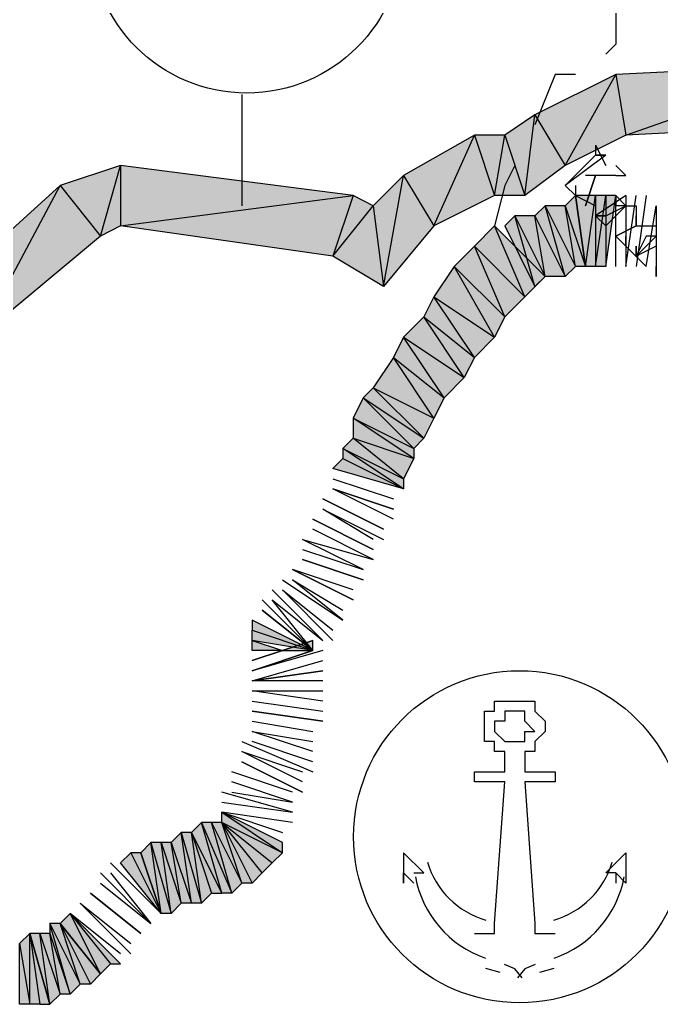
# Model space of a CAD drawing. Header units: millimetres. Extents: x 658 to 813, y 806 to 883.
# Drawn here: x 787.9097 to 788.1027, y 864.57 to 864.8661 of the extents above; entities that cross this region are included whole.
import ezdxf

# ---------------------------------------------------------------- set-up
doc = ezdxf.new("R2010")
doc.units = ezdxf.units.MM
doc.header["$LTSCALE"] = 0.1
doc.linetypes.add('atContinuous2', pattern=[0])
for name, color, linetype in [('BATKAB', 7, 'Continuous'), ('JL-ARTERI', 7, 'Continuous'), ('LINK NAS BARU', 7, 'Continuous'), ('pantai1', 7, 'Continuous'), ('TEXT', 8, 'Continuous'), ('zat_Mask_solid', 7, 'Continuous')]:
    doc.layers.add(name, color=color, linetype=linetype)

msp = doc.modelspace()

# ---------------------------------------------------------------- hatches: boundary and pattern name
at = {"layer": 'JL-ARTERI'}
h = msp.add_hatch(color=7, dxfattribs=at)
h.paths.add_polyline_path([(788.0890386826638, 864.849659428783), (788.0920787362572, 864.8314191072217), (788.1528798081265, 864.8526994823754)])
h.paths.add_polyline_path([(788.0920787362572, 864.8314191072217), (788.1528798081265, 864.8526994823754), (788.1528798081265, 864.8344591608142)], flags=17)
h = msp.add_hatch(color=7, dxfattribs=at)
h.paths.add_polyline_path([(787.921835735023, 864.8162188392538), (787.9339959493966, 864.8010185712868), (787.9400760565838, 864.8222989464406)])
h.paths.add_polyline_path([(787.9339959493966, 864.8010185712868), (787.9400760565838, 864.8222989464406), (787.9400760565838, 864.8040586248802)], flags=17)
for points in [[(787.8883951454948, 864.7858183033189), (787.8975153062754, 864.770618035352), (787.921835735023, 864.8162188392538)], [(787.8975153062754, 864.770618035352), (787.921835735023, 864.8162188392538), (787.9339959493966, 864.8010185712868)]]:
    msp.add_hatch(color=7, dxfattribs=at).paths.add_polyline_path(points)
at = {"layer": 'pantai1'}
h = msp.add_hatch(color=7, dxfattribs=at)
h.paths.add_polyline_path([(788.0768784682898, 864.7918984105057), (788.0738384146964, 864.810138732067), (788.0799185218832, 864.7918984105057)], flags=16)
h.paths.add_polyline_path([(788.0738384146964, 864.810138732067), (788.0799185218832, 864.7918984105057), (788.0768784682898, 864.8131787856613)])
h = msp.add_hatch(color=7, dxfattribs=at)
h.paths.add_polyline_path([(788.0768784682898, 864.8131787856613), (788.0799185218832, 864.7918984105057), (788.082958575477, 864.8131787856613)])
h.paths.add_polyline_path([(788.0799185218832, 864.7918984105057), (788.082958575477, 864.8131787856613), (788.082958575477, 864.7918984105057)], flags=17)
h = msp.add_hatch(color=7, dxfattribs=at)
h.paths.add_polyline_path([(788.082958575477, 864.8131787856613), (788.082958575477, 864.7918984105057), (788.0859986290704, 864.8131787856613)], flags=16)
h.paths.add_polyline_path([(788.082958575477, 864.7918984105057), (788.0859986290704, 864.8131787856613), (788.0859986290704, 864.7918984105057)])
h = msp.add_hatch(color=7, dxfattribs=at)
h.paths.add_polyline_path([(788.0677583075096, 864.7888583569132), (788.0647182539162, 864.8070986784736), (788.0738384146964, 864.7888583569132)], flags=16)
h.paths.add_polyline_path([(788.0647182539162, 864.8070986784736), (788.0738384146964, 864.7888583569132), (788.0677583075096, 864.810138732067)])
h = msp.add_hatch(color=7, dxfattribs=at)
h.paths.add_polyline_path([(788.0738384146964, 864.7888583569132), (788.0677583075096, 864.810138732067), (788.0768784682898, 864.7918984105057)])
h.paths.add_polyline_path([(788.0677583075096, 864.810138732067), (788.0768784682898, 864.7918984105057), (788.0738384146964, 864.810138732067)], flags=17)
for points in [[(788.0555980931356, 864.8040586248802), (788.0647182539162, 864.7858183033189), (788.058638146729, 864.8070986784736)], [(788.0039171820465, 864.7310973386378), (788.0069572356404, 864.7341373922303), (788.0251975572012, 864.7250172314501)], [(787.9887169140795, 864.6763763739549), (787.9795967532989, 864.6763763739549), (787.9795967532989, 864.6794164275483)], [(787.9887169140795, 864.6763763739549), (787.9978370748597, 864.6763763739549), (787.9978370748597, 864.6794164275483)], [(787.9613564317381, 864.621655409271), (787.9704765925183, 864.6034150877116), (787.9643964853315, 864.6246954628654)], [(787.9461561637711, 864.6155753020852), (787.9522362709579, 864.5973349805248), (787.9491962173645, 864.6186153556786)], [(787.921835735023, 864.5942949269305), (787.9339959493966, 864.5790946589635), (787.9248757886164, 864.5973349805248)], [(787.9339959493966, 864.5790946589635), (787.9248757886164, 864.5973349805248), (787.9370360029905, 864.582134712556)], [(787.9248757886164, 864.5973349805248), (787.9370360029905, 864.582134712556), (787.9400760565838, 864.582134712556)]]:
    msp.add_hatch(color=7, dxfattribs=at).paths.add_polyline_path(points)
h = msp.add_hatch(color=7, dxfattribs=at)
h.paths.add_polyline_path([(788.0647182539162, 864.7858183033189), (788.058638146729, 864.8070986784736), (788.0677583075096, 864.7888583569132)])
h.paths.add_polyline_path([(788.058638146729, 864.8070986784736), (788.0677583075096, 864.7888583569132), (788.0647182539162, 864.8070986784736)], flags=17)
h = msp.add_hatch(color=7, dxfattribs=at)
h.paths.add_polyline_path([(788.0099972892333, 864.7402174994162), (788.0282376107946, 864.7341373922303), (788.0099972892333, 864.7462976066039)], flags=17)
h.paths.add_polyline_path([(788.0282376107946, 864.7341373922303), (788.0099972892333, 864.7462976066039), (788.0282376107946, 864.7371774458237)], flags=17)
h = msp.add_hatch(color=7, dxfattribs=at)
h.paths.add_polyline_path([(788.0069572356404, 864.7341373922303), (788.0251975572012, 864.7250172314501), (788.0069572356404, 864.7371774458237)], flags=17)
h.paths.add_polyline_path([(788.0251975572012, 864.7250172314501), (788.0069572356404, 864.7371774458237), (788.0251975572012, 864.7280572850435)], flags=17)
h = msp.add_hatch(color=7, dxfattribs=at)
h.paths.add_polyline_path([(787.9795967532989, 864.6794164275483), (787.9795967532989, 864.6824564811408), (787.9978370748597, 864.6763763739549)], flags=17)
h.paths.add_polyline_path([(787.9795967532989, 864.6824564811408), (787.9978370748597, 864.6763763739549), (787.9795967532989, 864.6854965347351)])
h = msp.add_hatch(color=7, dxfattribs=at)
h.paths.add_polyline_path([(787.9887169140795, 864.6186153556786), (787.9704765925183, 864.6277355164588), (787.9887169140795, 864.6155753020852)], flags=17)
h.paths.add_polyline_path([(787.9704765925183, 864.6277355164588), (787.9887169140795, 864.6155753020852), (787.9704765925183, 864.6246954628654)], flags=17)
h = msp.add_hatch(color=7, dxfattribs=at)
h.paths.add_polyline_path([(787.9704765925183, 864.6034150877116), (787.9643964853315, 864.6246954628654), (787.9735166461121, 864.6034150877116)], flags=16)
h.paths.add_polyline_path([(787.9643964853315, 864.6246954628654), (787.9735166461121, 864.6034150877116), (787.9674365389253, 864.6246954628654)])
h = msp.add_hatch(color=7, dxfattribs=at)
h.paths.add_polyline_path([(787.9735166461121, 864.6034150877116), (787.9674365389253, 864.6246954628654), (787.9765566997055, 864.606455141305)])
h.paths.add_polyline_path([(787.9674365389253, 864.6246954628654), (787.9765566997055, 864.606455141305), (787.9704765925183, 864.6246954628654)], flags=17)
h = msp.add_hatch(color=7, dxfattribs=at)
h.paths.add_polyline_path([(787.9765566997055, 864.606455141305), (787.9704765925183, 864.6246954628654), (787.9795967532989, 864.606455141305)], flags=16)
h.paths.add_polyline_path([(787.9704765925183, 864.6246954628654), (787.9795967532989, 864.606455141305), (787.9826368068923, 864.6094951948984)])
h = msp.add_hatch(color=7, dxfattribs=at)
h.paths.add_polyline_path([(787.9583163781447, 864.6003750341182), (787.9552763245513, 864.6186153556786), (787.9613564317381, 864.6003750341182)], flags=16)
h.paths.add_polyline_path([(787.9552763245513, 864.6186153556786), (787.9613564317381, 864.6003750341182), (787.9583163781447, 864.621655409271)])
h = msp.add_hatch(color=7, dxfattribs=at)
h.paths.add_polyline_path([(787.9613564317381, 864.6003750341182), (787.9583163781447, 864.621655409271), (787.9643964853315, 864.6003750341182)], flags=16)
h.paths.add_polyline_path([(787.9583163781447, 864.621655409271), (787.9643964853315, 864.6003750341182), (787.9613564317381, 864.621655409271)])
h = msp.add_hatch(color=7, dxfattribs=at)
h.paths.add_polyline_path([(787.9522362709579, 864.5973349805248), (787.9491962173645, 864.6186153556786), (787.9552763245513, 864.5973349805248)], flags=16)
h.paths.add_polyline_path([(787.9491962173645, 864.6186153556786), (787.9552763245513, 864.5973349805248), (787.9522362709579, 864.6186153556786)])
h = msp.add_hatch(color=7, dxfattribs=at)
h.paths.add_polyline_path([(787.9552763245513, 864.5973349805248), (787.9522362709579, 864.6186153556786), (787.9583163781447, 864.6003750341182)])
h.paths.add_polyline_path([(787.9522362709579, 864.6186153556786), (787.9583163781447, 864.6003750341182), (787.9552763245513, 864.6186153556786)], flags=17)
h = msp.add_hatch(color=7, dxfattribs=at)
h.paths.add_polyline_path([(787.9400760565838, 864.6125352484918), (787.9431161101772, 864.6155753020852), (787.9522362709579, 864.5973349805248)])
h.paths.add_polyline_path([(787.9431161101772, 864.6155753020852), (787.9522362709579, 864.5973349805248), (787.9461561637711, 864.6155753020852)], flags=17)
h = msp.add_hatch(color=7, dxfattribs=at)
h.paths.add_polyline_path([(787.921835735023, 864.5730145517776), (787.9187956814296, 864.591254873338), (787.9248757886164, 864.5730145517776)], flags=16)
h.paths.add_polyline_path([(787.9187956814296, 864.591254873338), (787.9248757886164, 864.5730145517776), (787.9187956814296, 864.5942949269305)], flags=17)
h.paths.add_polyline_path([(787.9248757886164, 864.5730145517776), (787.9187956814296, 864.5942949269305), (787.9279158422103, 864.5760546053701)])
h.paths.add_polyline_path([(787.9187956814296, 864.5942949269305), (787.9279158422103, 864.5760546053701), (787.921835735023, 864.5942949269305)], flags=17)
h = msp.add_hatch(color=7, dxfattribs=at)
h.paths.add_polyline_path([(787.9279158422103, 864.5760546053701), (787.921835735023, 864.5942949269305), (787.9309558958037, 864.5760546053701)], flags=16)
h.paths.add_polyline_path([(787.921835735023, 864.5942949269305), (787.9309558958037, 864.5760546053701), (787.9339959493966, 864.5790946589635)])
h = msp.add_hatch(color=7, dxfattribs=at)
h.paths.add_polyline_path([(787.9096755206494, 864.5699744981833), (787.9096755206494, 864.5882148197437), (787.9127155742428, 864.5699744981833)], flags=16)
h.paths.add_polyline_path([(787.9096755206494, 864.5882148197437), (787.9127155742428, 864.5699744981833), (787.9127155742428, 864.591254873338)])
h = msp.add_hatch(color=7, dxfattribs=at)
h.paths.add_polyline_path([(787.9127155742428, 864.5699744981833), (787.9127155742428, 864.591254873338), (787.9157556278362, 864.5699744981833)], flags=17)
h.paths.add_polyline_path([(787.9127155742428, 864.591254873338), (787.9157556278362, 864.5699744981833), (787.9187956814296, 864.5699744981833)])
h = msp.add_hatch(color=7, dxfattribs=at)
h.paths.add_polyline_path([(787.9187956814296, 864.5699744981833), (787.9157556278362, 864.591254873338), (787.921835735023, 864.5730145517776)])
h.paths.add_polyline_path([(787.9157556278362, 864.591254873338), (787.921835735023, 864.5730145517776), (787.9187956814296, 864.591254873338)], flags=17)
at = {"layer": 'zat_Mask_solid'}
for points in [[(788.0647182539162, 864.8374992144085), (788.0738384146964, 864.8222989464406), (788.0890386826638, 864.849659428783)], [(788.0738384146964, 864.8222989464406), (788.0890386826638, 864.849659428783), (788.0920787362572, 864.8314191072217)], [(788.0555980931356, 864.8314191072217), (788.0616782003228, 864.8131787856613), (788.0647182539162, 864.8374992144085)], [(788.0616782003228, 864.8131787856613), (788.0647182539162, 864.8374992144085), (788.0738384146964, 864.8222989464406)], [(788.0251975572012, 864.8192588928472), (788.0343177179814, 864.8040586248802), (788.0464779323554, 864.8314191072217)], [(788.0343177179814, 864.8040586248802), (788.0464779323554, 864.8314191072217), (788.0525580395422, 864.8131787856613)], [(788.0464779323554, 864.8314191072217), (788.0525580395422, 864.8131787856613), (788.0555980931356, 864.8314191072217)], [(788.0525580395422, 864.8131787856613), (788.0555980931356, 864.8314191072217), (788.0616782003228, 864.8131787856613)], [(787.9400760565838, 864.8222989464406), (787.9400760565838, 864.8040586248802), (788.0099972892333, 864.8131787856613)], [(788.0160773964205, 864.810138732067), (788.0191174500139, 864.7858183033189), (788.0251975572012, 864.8192588928472)], [(788.0191174500139, 864.7858183033189), (788.0251975572012, 864.8192588928472), (788.0343177179814, 864.8040586248802)], [(787.9400760565838, 864.8040586248802), (788.0099972892333, 864.8131787856613), (788.0039171820465, 864.7949384640991)], [(788.0099972892333, 864.8131787856613), (788.0039171820465, 864.7949384640991), (788.0160773964205, 864.810138732067)], [(788.0859986290704, 864.8131787856613), (788.0859986290704, 864.7918984105057), (788.0890386826638, 864.8131787856613)], [(788.0039171820465, 864.7949384640991), (788.0160773964205, 864.810138732067), (788.0191174500139, 864.7858183033189)], [(788.0464779323554, 864.7979785176925), (788.0616782003228, 864.7827782497255), (788.0525580395422, 864.8040586248802)], [(788.0616782003228, 864.7827782497255), (788.0525580395422, 864.8040586248802), (788.0677583075096, 864.7888583569132)], [(788.0403978251682, 864.7918984105057), (788.0555980931356, 864.7766981425387), (788.0464779323554, 864.7979785176925)], [(788.0555980931356, 864.7766981425387), (788.0464779323554, 864.7979785176925), (788.0616782003228, 864.7827782497255)], [(788.0343177179814, 864.7827782497255), (788.0525580395422, 864.770618035352), (788.0403978251682, 864.7918984105057)], [(788.0525580395422, 864.770618035352), (788.0403978251682, 864.7918984105057), (788.0555980931356, 864.7766981425387)], [(788.031277664388, 864.7766981425387), (788.0464779323554, 864.7645379281652), (788.0343177179814, 864.7827782497255)], [(788.0464779323554, 864.7645379281652), (788.0343177179814, 864.7827782497255), (788.0525580395422, 864.770618035352)], [(788.0251975572012, 864.770618035352), (788.0434378787616, 864.7584578209784), (788.031277664388, 864.7766981425387)], [(788.0434378787616, 864.7584578209784), (788.031277664388, 864.7766981425387), (788.0464779323554, 864.7645379281652)], [(788.0221575036073, 864.7645379281652), (788.0373577715748, 864.7523777137907), (788.0251975572012, 864.770618035352)], [(788.0373577715748, 864.7523777137907), (788.0251975572012, 864.770618035352), (788.0434378787616, 864.7584578209784)], [(788.0160773964205, 864.755417767385), (788.0343177179814, 864.7462976066039), (788.0221575036073, 864.7645379281652)], [(788.0343177179814, 864.7462976066039), (788.0221575036073, 864.7645379281652), (788.0373577715748, 864.7523777137907)], [(788.0130373428271, 864.7523777137907), (788.031277664388, 864.7402174994162), (788.0160773964205, 864.755417767385)], [(788.031277664388, 864.7402174994162), (788.0160773964205, 864.755417767385), (788.0343177179814, 864.7462976066039)], [(788.0099972892333, 864.7462976066039), (788.0282376107946, 864.7371774458237), (788.0130373428271, 864.7523777137907)], [(788.0282376107946, 864.7371774458237), (788.0130373428271, 864.7523777137907), (788.031277664388, 864.7402174994162)], [(788.0069572356404, 864.7371774458237), (788.0251975572012, 864.7280572850435), (788.0099972892333, 864.7402174994162)], [(788.0251975572012, 864.7280572850435), (788.0099972892333, 864.7402174994162), (788.0282376107946, 864.7341373922303)], [(787.9887169140795, 864.6155753020852), (787.9704765925183, 864.6246954628654), (787.9856768604861, 864.6125352484918)], [(787.9704765925183, 864.6246954628654), (787.9856768604861, 864.6125352484918), (787.9826368068923, 864.6094951948984)], [(787.9643964853315, 864.6003750341182), (787.9613564317381, 864.621655409271), (787.9674365389253, 864.6034150877116)], [(787.9613564317381, 864.621655409271), (787.9674365389253, 864.6034150877116), (787.9704765925183, 864.6034150877116)], [(787.9127155742428, 864.591254873338), (787.9187956814296, 864.5699744981833), (787.9157556278362, 864.591254873338)]]:
    msp.add_hatch(color=7, dxfattribs=at).paths.add_polyline_path(points)

# ---------------------------------------------------------------- linework, layer by layer
at = {"layer": 'BATKAB', "color": 7}
for points in [[(788.0890386826638, 864.8770199111235), (788.0890386826638, 864.8587795895622), (788.0859986290704, 864.8557395359697)], [(788.0768784682898, 864.849659428783), (788.070798361103, 864.849659428783), (788.0647182539162, 864.8344591608142)], [(788.058638146729, 864.8222989464406), (788.0555980931356, 864.8162188392538), (788.0525580395422, 864.8040586248802)]]:
    msp.add_lwpolyline(points, dxfattribs=at)
at = {"layer": 'JL-ARTERI', "color": 7}
for points in [[(788.0890386826638, 864.849659428783), (788.0920787362572, 864.8314191072217), (788.1528798081265, 864.8526994823754), (788.0890386826638, 864.849659428783)], [(788.0920787362572, 864.8314191072217), (788.1528798081265, 864.8526994823754), (788.1528798081265, 864.8344591608142), (788.0920787362572, 864.8314191072217)], [(788.0647182539162, 864.8374992144085), (788.0738384146964, 864.8222989464406), (788.0890386826638, 864.849659428783), (788.0647182539162, 864.8374992144085)], [(788.0738384146964, 864.8222989464406), (788.0890386826638, 864.849659428783), (788.0920787362572, 864.8314191072217), (788.0738384146964, 864.8222989464406)], [(788.0555980931356, 864.8314191072217), (788.0616782003228, 864.8131787856613), (788.0647182539162, 864.8374992144085), (788.0555980931356, 864.8314191072217)], [(788.0616782003228, 864.8131787856613), (788.0647182539162, 864.8374992144085), (788.0738384146964, 864.8222989464406), (788.0616782003228, 864.8131787856613)], [(788.0251975572012, 864.8192588928472), (788.0343177179814, 864.8040586248802), (788.0464779323554, 864.8314191072217), (788.0251975572012, 864.8192588928472)], [(788.0343177179814, 864.8040586248802), (788.0464779323554, 864.8314191072217), (788.0525580395422, 864.8131787856613), (788.0343177179814, 864.8040586248802)], [(788.0464779323554, 864.8314191072217), (788.0525580395422, 864.8131787856613), (788.0555980931356, 864.8314191072217), (788.0464779323554, 864.8314191072217)], [(788.0525580395422, 864.8131787856613), (788.0555980931356, 864.8314191072217), (788.0616782003228, 864.8131787856613), (788.0525580395422, 864.8131787856613)], [(787.921835735023, 864.8162188392538), (787.9339959493966, 864.8010185712868), (787.9400760565838, 864.8222989464406), (787.921835735023, 864.8162188392538)], [(787.9339959493966, 864.8010185712868), (787.9400760565838, 864.8222989464406), (787.9400760565838, 864.8040586248802), (787.9339959493966, 864.8010185712868)], [(787.9400760565838, 864.8222989464406), (787.9400760565838, 864.8040586248802), (788.0099972892333, 864.8131787856613), (787.9400760565838, 864.8222989464406)], [(788.0160773964205, 864.810138732067), (788.0191174500139, 864.7858183033189), (788.0251975572012, 864.8192588928472), (788.0160773964205, 864.810138732067)], [(788.0191174500139, 864.7858183033189), (788.0251975572012, 864.8192588928472), (788.0343177179814, 864.8040586248802), (788.0191174500139, 864.7858183033189)], [(787.8883951454948, 864.7858183033189), (787.8975153062754, 864.770618035352), (787.921835735023, 864.8162188392538), (787.8883951454948, 864.7858183033189)], [(787.8975153062754, 864.770618035352), (787.921835735023, 864.8162188392538), (787.9339959493966, 864.8010185712868), (787.8975153062754, 864.770618035352)], [(787.9400760565838, 864.8040586248802), (788.0099972892333, 864.8131787856613), (788.0039171820465, 864.7949384640991), (787.9400760565838, 864.8040586248802)], [(788.0099972892333, 864.8131787856613), (788.0039171820465, 864.7949384640991), (788.0160773964205, 864.810138732067), (788.0099972892333, 864.8131787856613)], [(788.0039171820465, 864.7949384640991), (788.0160773964205, 864.810138732067), (788.0191174500139, 864.7858183033189), (788.0039171820465, 864.7949384640991)]]:
    msp.add_lwpolyline(points, dxfattribs=at)
at = {"layer": 'LINK NAS BARU', "color": 7}
msp.add_lwpolyline([(787.9765566997055, 864.8435793215962), (787.9765566997055, 864.810138732067)], dxfattribs=at)
at = {"layer": 'LINK NAS BARU', "color": 7, "linetype": 'atContinuous2'}
msp.add_circle((787.9780009610747, 864.8909203365123), 0.04690070767738948, dxfattribs=at)
at = {"layer": 'pantai1', "color": 7, "linetype": 'atContinuous2'}
for p, q in [((787.9978370748597, 864.6763763739549), (787.9795967532989, 864.6854965347351)), ((787.9795967532989, 864.6854965347351), (787.9795967532989, 864.6824564811408)), ((787.9795967532989, 864.6794164275483), (787.9795967532989, 864.6824564811408)), ((787.9795967532989, 864.6824564811408), (787.9978370748597, 864.6763763739549)), ((787.9795967532989, 864.6824564811408), (787.9978370748597, 864.6763763739549)), ((787.9978370748597, 864.6763763739549), (787.9795967532989, 864.6794164275483)), ((787.9400760565838, 864.6125352484918), (787.9431161101772, 864.6155753020852)), ((787.9431161101772, 864.6155753020852), (787.9522362709579, 864.5973349805248)), ((787.9431161101772, 864.6155753020852), (787.9522362709579, 864.5973349805248)), ((787.9461561637711, 864.6155753020852), (787.9431161101772, 864.6155753020852)), ((787.9522362709579, 864.5973349805248), (787.9461561637711, 864.6155753020852)), ((787.9522362709579, 864.5973349805248), (787.9400760565838, 864.6125352484918))]:
    msp.add_line(p, q, dxfattribs=at)
at = {"layer": 'pantai1', "color": 7}
for points in [[(788.0738384146964, 864.810138732067), (788.0799185218832, 864.7918984105057), (788.0768784682898, 864.8131787856613), (788.0738384146964, 864.810138732067)], [(788.0768784682898, 864.8131787856613), (788.0799185218832, 864.7918984105057), (788.082958575477, 864.8131787856613), (788.0768784682898, 864.8131787856613)], [(788.0799185218832, 864.7918984105057), (788.082958575477, 864.8131787856613), (788.082958575477, 864.7918984105057), (788.0799185218832, 864.7918984105057)], [(788.082958575477, 864.8131787856613), (788.082958575477, 864.7918984105057), (788.0859986290704, 864.8131787856613), (788.082958575477, 864.8131787856613)], [(788.082958575477, 864.7918984105057), (788.0859986290704, 864.8131787856613), (788.0859986290704, 864.7918984105057), (788.082958575477, 864.7918984105057)], [(788.0859986290704, 864.8131787856613), (788.0859986290704, 864.7918984105057), (788.0890386826638, 864.8131787856613), (788.0859986290704, 864.8131787856613)], [(788.0890386826638, 864.7918984105057), (788.0890386826638, 864.8131787856613)], [(788.0920787362572, 864.8131787856613), (788.0920787362572, 864.7918984105057), (788.0951187898506, 864.8131787856613)], [(788.098158843444, 864.8131787856613), (788.0951187898506, 864.7918984105057)], [(788.0647182539162, 864.8070986784736), (788.0738384146964, 864.7888583569132), (788.0677583075096, 864.810138732067), (788.0647182539162, 864.8070986784736)], [(788.0738384146964, 864.7888583569132), (788.0677583075096, 864.810138732067), (788.0768784682898, 864.7918984105057), (788.0738384146964, 864.7888583569132)], [(788.0677583075096, 864.810138732067), (788.0768784682898, 864.7918984105057), (788.0738384146964, 864.810138732067), (788.0677583075096, 864.810138732067)], [(788.0768784682898, 864.7918984105057), (788.0738384146964, 864.810138732067), (788.0799185218832, 864.7918984105057), (788.0768784682898, 864.7918984105057)], [(788.098158843444, 864.7918984105057), (788.1011988970379, 864.810138732067), (788.1011988970379, 864.7918984105057)], [(788.0555980931356, 864.8040586248802), (788.0647182539162, 864.7858183033189), (788.058638146729, 864.8070986784736), (788.0555980931356, 864.8040586248802)], [(788.0647182539162, 864.7858183033189), (788.058638146729, 864.8070986784736), (788.0677583075096, 864.7888583569132), (788.0647182539162, 864.7858183033189)], [(788.058638146729, 864.8070986784736), (788.0677583075096, 864.7888583569132), (788.0647182539162, 864.8070986784736), (788.058638146729, 864.8070986784736)], [(788.0677583075096, 864.7888583569132), (788.0647182539162, 864.8070986784736), (788.0738384146964, 864.7888583569132), (788.0677583075096, 864.7888583569132)], [(788.0464779323554, 864.7979785176925), (788.0616782003228, 864.7827782497255), (788.0525580395422, 864.8040586248802), (788.0464779323554, 864.7979785176925)], [(788.0616782003228, 864.7827782497255), (788.0525580395422, 864.8040586248802), (788.0677583075096, 864.7888583569132), (788.0616782003228, 864.7827782497255)], [(788.0403978251682, 864.7918984105057), (788.0555980931356, 864.7766981425387), (788.0464779323554, 864.7979785176925), (788.0403978251682, 864.7918984105057)], [(788.0555980931356, 864.7766981425387), (788.0464779323554, 864.7979785176925), (788.0616782003228, 864.7827782497255), (788.0555980931356, 864.7766981425387)], [(788.0343177179814, 864.7827782497255), (788.0525580395422, 864.770618035352), (788.0403978251682, 864.7918984105057), (788.0343177179814, 864.7827782497255)], [(788.0525580395422, 864.770618035352), (788.0403978251682, 864.7918984105057), (788.0555980931356, 864.7766981425387), (788.0525580395422, 864.770618035352)], [(788.031277664388, 864.7766981425387), (788.0464779323554, 864.7645379281652), (788.0343177179814, 864.7827782497255), (788.031277664388, 864.7766981425387)], [(788.0464779323554, 864.7645379281652), (788.0343177179814, 864.7827782497255), (788.0525580395422, 864.770618035352), (788.0464779323554, 864.7645379281652)], [(788.0251975572012, 864.770618035352), (788.0434378787616, 864.7584578209784), (788.031277664388, 864.7766981425387), (788.0251975572012, 864.770618035352)], [(788.0434378787616, 864.7584578209784), (788.031277664388, 864.7766981425387), (788.0464779323554, 864.7645379281652), (788.0434378787616, 864.7584578209784)], [(788.0221575036073, 864.7645379281652), (788.0373577715748, 864.7523777137907), (788.0251975572012, 864.770618035352), (788.0221575036073, 864.7645379281652)], [(788.0373577715748, 864.7523777137907), (788.0251975572012, 864.770618035352), (788.0434378787616, 864.7584578209784), (788.0373577715748, 864.7523777137907)], [(788.0160773964205, 864.755417767385), (788.0343177179814, 864.7462976066039), (788.0221575036073, 864.7645379281652), (788.0160773964205, 864.755417767385)], [(788.0343177179814, 864.7462976066039), (788.0221575036073, 864.7645379281652), (788.0373577715748, 864.7523777137907), (788.0343177179814, 864.7462976066039)], [(788.0130373428271, 864.7523777137907), (788.031277664388, 864.7402174994162), (788.0160773964205, 864.755417767385), (788.0130373428271, 864.7523777137907)], [(788.031277664388, 864.7402174994162), (788.0160773964205, 864.755417767385), (788.0343177179814, 864.7462976066039), (788.031277664388, 864.7402174994162)], [(788.0099972892333, 864.7462976066039), (788.0282376107946, 864.7371774458237), (788.0130373428271, 864.7523777137907), (788.0099972892333, 864.7462976066039)], [(788.0282376107946, 864.7371774458237), (788.0130373428271, 864.7523777137907), (788.031277664388, 864.7402174994162), (788.0282376107946, 864.7371774458237)], [(788.0099972892333, 864.7402174994162), (788.0282376107946, 864.7341373922303), (788.0099972892333, 864.7462976066039), (788.0099972892333, 864.7402174994162)], [(788.0282376107946, 864.7341373922303), (788.0099972892333, 864.7462976066039), (788.0282376107946, 864.7371774458237), (788.0282376107946, 864.7341373922303)], [(788.0069572356404, 864.7371774458237), (788.0251975572012, 864.7280572850435), (788.0099972892333, 864.7402174994162), (788.0069572356404, 864.7371774458237)], [(788.0251975572012, 864.7280572850435), (788.0099972892333, 864.7402174994162), (788.0282376107946, 864.7341373922303), (788.0251975572012, 864.7280572850435)], [(788.0069572356404, 864.7341373922303), (788.0251975572012, 864.7250172314501), (788.0069572356404, 864.7371774458237), (788.0069572356404, 864.7341373922303)], [(788.0251975572012, 864.7250172314501), (788.0069572356404, 864.7371774458237), (788.0251975572012, 864.7280572850435), (788.0251975572012, 864.7250172314501)], [(788.0039171820465, 864.7310973386378), (788.0069572356404, 864.7341373922303), (788.0251975572012, 864.7250172314501), (788.0039171820465, 864.7310973386378)], [(788.0039171820465, 864.7280572850435), (788.0221575036073, 864.7219771778558)], [(788.0221575036073, 864.7158970706699), (788.0039171820465, 864.7250172314501), (788.0221575036073, 864.7189371242633), (788.0039171820465, 864.7250172314501)], [(788.0008771284531, 864.7219771778558), (788.0191174500139, 864.7128570170765), (788.0008771284531, 864.7219771778558)], [(788.0160773964205, 864.7098169634822), (788.0008771284531, 864.7189371242633), (788.0191174500139, 864.7098169634822)], [(788.0160773964205, 864.7067769098888), (787.9978370748597, 864.7158970706699), (788.0160773964205, 864.7067769098888)], [(787.9947970212663, 864.7067769098888), (788.0130373428271, 864.700696802702), (787.9947970212663, 864.7098169634822), (788.0160773964205, 864.7037368562954), (787.9978370748597, 864.7128570170765)], [(788.0130373428271, 864.6976567491087), (787.9947970212663, 864.7037368562954), (788.0130373428271, 864.6976567491087)], [(788.0099972892333, 864.6915766419219), (787.9917569676729, 864.700696802702), (788.0099972892333, 864.6915766419219)], [(788.0099972892333, 864.6946166955153), (787.9917569676729, 864.700696802702)], [(787.9887169140795, 864.6976567491087), (788.0069572356404, 864.6854965347351), (787.9917569676729, 864.6976567491087), (788.0069572356404, 864.6885365883285)], [(787.9978370748597, 864.6763763739549), (787.9856768604861, 864.6915766419219), (788.0008771284531, 864.6794164275483), (787.9856768604861, 864.6946166955153)], [(788.0039171820465, 864.6794164275483), (787.9887169140795, 864.6946166955153), (788.0039171820465, 864.6824564811408)], [(787.9978370748597, 864.6763763739549), (787.9826368068923, 864.6885365883285), (787.9978370748597, 864.6763763739549), (787.9826368068923, 864.6915766419219)], [(787.9795967532989, 864.6733363203615), (787.9978370748597, 864.6794164275483), (787.9795967532989, 864.6733363203615)], [(787.9887169140795, 864.6763763739549), (787.9795967532989, 864.6763763739549), (787.9795967532989, 864.6794164275483), (787.9887169140795, 864.6763763739549)], [(787.9887169140795, 864.6763763739549), (787.9978370748597, 864.6763763739549), (787.9978370748597, 864.6794164275483), (787.9887169140795, 864.6763763739549)], [(788.0008771284531, 864.6763763739549), (787.9795967532989, 864.6702962667681), (787.9978370748597, 864.6763763739549), (787.9795967532989, 864.6702962667681)], [(788.0008771284531, 864.6672562131738), (787.9795967532989, 864.6672562131738), (788.0008771284531, 864.6702962667681), (787.9795967532989, 864.6672562131738), (788.0008771284531, 864.6733363203615)], [(788.0008771284531, 864.661176105987), (787.9795967532989, 864.6642161595804), (788.0008771284531, 864.6642161595804)], [(787.9795967532989, 864.661176105987), (788.0008771284531, 864.6581360523936)], [(787.9795967532989, 864.6581360523936), (788.0008771284531, 864.6550959988002), (787.9795967532989, 864.6581360523936)], [(787.9795967532989, 864.6550959988002), (787.9978370748597, 864.6520559452068)], [(787.9978370748597, 864.64597583802), (787.9795967532989, 864.6520559452068), (787.9978370748597, 864.6490158916134)], [(787.9765566997055, 864.6490158916134), (787.9978370748597, 864.6398957308323)], [(787.9978370748597, 864.6429357844276), (787.9795967532989, 864.6490158916134)], [(787.9947970212663, 864.6368556772399), (787.9765566997055, 864.64597583802), (787.9947970212663, 864.6398957308323)], [(787.9947970212663, 864.6338156236455), (787.9765566997055, 864.6429357844276), (787.9947970212663, 864.6338156236455)], [(787.9917569676729, 864.6338156236455), (787.9735166461121, 864.6398957308323)], [(787.9735166461121, 864.6338156236455), (787.9917569676729, 864.6307755700531), (787.9735166461121, 864.6368556772399)], [(787.9704765925183, 864.6307755700531), (787.9917569676729, 864.6277355164588), (787.9704765925183, 864.6338156236455)], [(787.9887169140795, 864.6186153556786), (787.9704765925183, 864.6277355164588), (787.9887169140795, 864.6155753020852), (787.9887169140795, 864.6186153556786)], [(787.9704765925183, 864.6277355164588), (787.9887169140795, 864.6155753020852), (787.9704765925183, 864.6246954628654), (787.9704765925183, 864.6277355164588)], [(787.9887169140795, 864.6186153556786), (787.9704765925183, 864.6277355164588), (787.9887169140795, 864.621655409271)], [(787.9917569676729, 864.6246954628654), (787.9704765925183, 864.6277355164588)], [(787.9613564317381, 864.621655409271), (787.9704765925183, 864.6034150877116), (787.9643964853315, 864.6246954628654), (787.9613564317381, 864.621655409271)], [(787.9704765925183, 864.6034150877116), (787.9643964853315, 864.6246954628654), (787.9735166461121, 864.6034150877116), (787.9704765925183, 864.6034150877116)], [(787.9643964853315, 864.6246954628654), (787.9735166461121, 864.6034150877116), (787.9674365389253, 864.6246954628654), (787.9643964853315, 864.6246954628654)], [(787.9735166461121, 864.6034150877116), (787.9674365389253, 864.6246954628654), (787.9765566997055, 864.606455141305), (787.9735166461121, 864.6034150877116)], [(787.9674365389253, 864.6246954628654), (787.9765566997055, 864.606455141305), (787.9704765925183, 864.6246954628654), (787.9674365389253, 864.6246954628654)], [(787.9765566997055, 864.606455141305), (787.9704765925183, 864.6246954628654), (787.9795967532989, 864.606455141305), (787.9765566997055, 864.606455141305)], [(787.9704765925183, 864.6246954628654), (787.9795967532989, 864.606455141305), (787.9826368068923, 864.6094951948984), (787.9704765925183, 864.6246954628654)], [(787.9887169140795, 864.6155753020852), (787.9704765925183, 864.6246954628654), (787.9856768604861, 864.6125352484918), (787.9887169140795, 864.6155753020852)], [(787.9704765925183, 864.6246954628654), (787.9856768604861, 864.6125352484918), (787.9826368068923, 864.6094951948984), (787.9704765925183, 864.6246954628654)], [(787.9552763245513, 864.6186153556786), (787.9613564317381, 864.6003750341182), (787.9583163781447, 864.621655409271), (787.9552763245513, 864.6186153556786)], [(787.9613564317381, 864.6003750341182), (787.9583163781447, 864.621655409271), (787.9643964853315, 864.6003750341182), (787.9613564317381, 864.6003750341182)], [(787.9583163781447, 864.621655409271), (787.9643964853315, 864.6003750341182), (787.9613564317381, 864.621655409271), (787.9583163781447, 864.621655409271)], [(787.9643964853315, 864.6003750341182), (787.9613564317381, 864.621655409271), (787.9674365389253, 864.6034150877116), (787.9643964853315, 864.6003750341182)], [(787.9613564317381, 864.621655409271), (787.9674365389253, 864.6034150877116), (787.9704765925183, 864.6034150877116), (787.9613564317381, 864.621655409271)], [(787.9461561637711, 864.6155753020852), (787.9522362709579, 864.5973349805248), (787.9491962173645, 864.6186153556786), (787.9461561637711, 864.6155753020852)], [(787.9522362709579, 864.5973349805248), (787.9491962173645, 864.6186153556786), (787.9552763245513, 864.5973349805248), (787.9522362709579, 864.5973349805248)], [(787.9491962173645, 864.6186153556786), (787.9552763245513, 864.5973349805248), (787.9522362709579, 864.6186153556786), (787.9491962173645, 864.6186153556786)], [(787.9552763245513, 864.5973349805248), (787.9522362709579, 864.6186153556786), (787.9583163781447, 864.6003750341182), (787.9552763245513, 864.5973349805248)], [(787.9522362709579, 864.6186153556786), (787.9583163781447, 864.6003750341182), (787.9552763245513, 864.6186153556786), (787.9522362709579, 864.6186153556786)], [(787.9583163781447, 864.6003750341182), (787.9552763245513, 864.6186153556786), (787.9613564317381, 864.6003750341182), (787.9583163781447, 864.6003750341182)], [(787.9370360029905, 864.6125352484918), (787.9522362709579, 864.5973349805248)], [(787.9339959493966, 864.606455141305), (787.9491962173645, 864.5942949269305), (787.9339959493966, 864.6094951948984)], [(787.9370360029905, 864.6094951948984), (787.9491962173645, 864.5942949269305)], [(787.9461561637711, 864.591254873338), (787.9309558958037, 864.6034150877116), (787.9461561637711, 864.591254873338)], [(787.9431161101772, 864.5851747661512), (787.9279158422103, 864.6003750341182), (787.9431161101772, 864.5882148197437)], [(787.921835735023, 864.5942949269305), (787.9339959493966, 864.5790946589635), (787.9248757886164, 864.5973349805248), (787.921835735023, 864.5942949269305)], [(787.9339959493966, 864.5790946589635), (787.9248757886164, 864.5973349805248), (787.9370360029905, 864.582134712556), (787.9339959493966, 864.5790946589635)], [(787.9248757886164, 864.5973349805248), (787.9370360029905, 864.582134712556), (787.9400760565838, 864.582134712556), (787.9248757886164, 864.5973349805248)], [(787.9400760565838, 864.5851747661512), (787.9248757886164, 864.5973349805248)], [(787.9187956814296, 864.591254873338), (787.9248757886164, 864.5730145517776), (787.9187956814296, 864.5942949269305), (787.9187956814296, 864.591254873338)], [(787.9248757886164, 864.5730145517776), (787.9187956814296, 864.5942949269305), (787.9279158422103, 864.5760546053701), (787.9248757886164, 864.5730145517776)], [(787.9187956814296, 864.5942949269305), (787.9279158422103, 864.5760546053701), (787.921835735023, 864.5942949269305), (787.9187956814296, 864.5942949269305)], [(787.9279158422103, 864.5760546053701), (787.921835735023, 864.5942949269305), (787.9309558958037, 864.5760546053701), (787.9279158422103, 864.5760546053701)], [(787.921835735023, 864.5942949269305), (787.9309558958037, 864.5760546053701), (787.9339959493966, 864.5790946589635), (787.921835735023, 864.5942949269305)], [(787.9096755206494, 864.5882148197437), (787.9127155742428, 864.5699744981833), (787.9127155742428, 864.591254873338), (787.9096755206494, 864.5882148197437)], [(787.9127155742428, 864.5699744981833), (787.9127155742428, 864.591254873338), (787.9157556278362, 864.5699744981833), (787.9127155742428, 864.5699744981833)], [(787.9127155742428, 864.591254873338), (787.9157556278362, 864.5699744981833), (787.9187956814296, 864.5699744981833), (787.9127155742428, 864.591254873338)], [(787.9127155742428, 864.591254873338), (787.9187956814296, 864.5699744981833), (787.9157556278362, 864.591254873338), (787.9127155742428, 864.591254873338)], [(787.9187956814296, 864.5699744981833), (787.9157556278362, 864.591254873338), (787.921835735023, 864.5730145517776), (787.9187956814296, 864.5699744981833)], [(787.9157556278362, 864.591254873338), (787.921835735023, 864.5730145517776), (787.9187956814296, 864.591254873338), (787.9157556278362, 864.591254873338)], [(787.921835735023, 864.5730145517776), (787.9187956814296, 864.591254873338), (787.9248757886164, 864.5730145517776), (787.921835735023, 864.5730145517776)], [(787.9096755206494, 864.5699744981833), (787.9096755206494, 864.5882148197437), (787.9127155742428, 864.5699744981833), (787.9096755206494, 864.5699744981833)]]:
    msp.add_lwpolyline(points, dxfattribs=at)
at = {"layer": 'TEXT', "color": 7}
for points in [[(788.082958575477, 864.8283790536274), (788.0859986290704, 864.8222989464406)], [(788.082958575477, 864.8283790536274), (788.082958575477, 864.825339000034), (788.0859986290704, 864.825339000034), (788.082958575477, 864.825339000034)], [(788.082958575477, 864.825339000034), (788.0738384146964, 864.8162188392538), (788.082958575477, 864.825339000034)], [(788.0859986290704, 864.825339000034), (788.0738384146964, 864.8162188392538)], [(788.0890386826638, 864.8222989464406), (788.0920787362572, 864.8192588928472)], [(788.0890386826638, 864.8192588928472), (788.0799185218832, 864.8192588928472)], [(788.082958575477, 864.8192588928472), (788.0799185218832, 864.810138732067), (788.082958575477, 864.8192588928472), (788.0799185218832, 864.810138732067)], [(788.0890386826638, 864.8192588928472), (788.0920787362572, 864.8192588928472)], [(788.0738384146964, 864.8162188392538), (788.0768784682898, 864.8131787856613), (788.082958575477, 864.810138732067)], [(788.0768784682898, 864.8162188392538), (788.0768784682898, 864.8131787856613)], [(788.0920787362572, 864.8131787856613), (788.082958575477, 864.8070986784736)], [(788.0859986290704, 864.8070986784736), (788.0920787362572, 864.810138732067), (788.0890386826638, 864.8131787856613)], [(788.0890386826638, 864.8131787856613), (788.0890386826638, 864.810138732067)], [(788.0859986290704, 864.8040586248802), (788.0920787362572, 864.810138732067), (788.0890386826638, 864.810138732067)], [(788.0920787362572, 864.810138732067), (788.0951187898506, 864.810138732067), (788.0951187898506, 864.8070986784736), (788.0951187898506, 864.8040586248802), (788.0890386826638, 864.8010185712868), (788.0951187898506, 864.8040586248802), (788.0951187898506, 864.8070986784736), (788.0951187898506, 864.8040586248802), (788.0890386826638, 864.8010185712868)], [(788.082958575477, 864.8070986784736), (788.0859986290704, 864.8040586248802)], [(788.0859986290704, 864.8070986784736), (788.082958575477, 864.8070986784736), (788.0859986290704, 864.8070986784736), (788.0859986290704, 864.8040586248802)], [(788.0951187898506, 864.8040586248802), (788.098158843444, 864.8040586248802), (788.1011988970379, 864.8040586248802), (788.1011988970379, 864.8010185712868), (788.1011988970379, 864.7979785176925), (788.0951187898506, 864.7949384640991), (788.098158843444, 864.7979785176925), (788.1011988970379, 864.8010185712868)], [(788.1011988970379, 864.8040586248802), (788.1011988970379, 864.8010185712868), (788.098158843444, 864.8010185712868), (788.0951187898506, 864.7949384640991)], [(788.0890386826638, 864.8010185712868), (788.0920787362572, 864.7979785176925), (788.098158843444, 864.7918984105057)], [(788.0920787362572, 864.8010185712868), (788.0920787362572, 864.7979785176925), (788.0920787362572, 864.8010185712868)], [(788.0951187898506, 864.7949384640991), (788.0951187898506, 864.7979785176925), (788.0951187898506, 864.7949384640991)], [(788.1011988970379, 864.7918984105057), (788.1011988970379, 864.7888583569132), (788.1011988970379, 864.7918984105057), (788.1011988970379, 864.7888583569132), (788.1011988970379, 864.7918984105057)], [(788.0464779323554, 864.591254873338), (788.0495179859488, 864.591254873338), (788.0525580395422, 864.591254873338), (788.0525580395422, 864.5942949269305), (788.0555980931356, 864.6368556772399), (788.0464779323554, 864.6368556772399), (788.0464779323554, 864.6398957308323), (788.0555980931356, 864.6398957308323), (788.0555980931356, 864.64597583802), (788.0525580395422, 864.64597583802), (788.0525580395422, 864.6490158916134), (788.0495179859488, 864.6490158916134), (788.0495179859488, 864.6520559452068), (788.0495179859488, 864.6550959988002), (788.0495179859488, 864.6581360523936), (788.0525580395422, 864.6581360523936), (788.0525580395422, 864.661176105987), (788.0555980931356, 864.661176105987), (788.058638146729, 864.661176105987), (788.0616782003228, 864.661176105987), (788.0647182539162, 864.661176105987), (788.0647182539162, 864.6581360523936), (788.0677583075096, 864.6550959988002), (788.0677583075096, 864.6520559452068), (788.0647182539162, 864.6490158916134), (788.0647182539162, 864.64597583802), (788.0616782003228, 864.64597583802)], [(788.0647182539162, 864.6520559452068), (788.0616782003228, 864.6550959988002), (788.0616782003228, 864.6581360523936), (788.058638146729, 864.6581360523936), (788.0555980931356, 864.6581360523936), (788.0555980931356, 864.6550959988002), (788.0525580395422, 864.6550959988002), (788.0525580395422, 864.6520559452068), (788.0555980931356, 864.6490158916134), (788.058638146729, 864.6490158916134), (788.0616782003228, 864.6490158916134), (788.0616782003228, 864.6520559452068), (788.0647182539162, 864.6520559452068)], [(788.0616782003228, 864.64597583802), (788.0616782003228, 864.6398957308323), (788.070798361103, 864.6398957308323), (788.070798361103, 864.6368556772399), (788.0616782003228, 864.6368556772399), (788.0647182539162, 864.5942949269305), (788.0647182539162, 864.591254873338), (788.0677583075096, 864.591254873338), (788.070798361103, 864.591254873338)], [(788.0282376107946, 864.6094951948984), (788.031277664388, 864.6094951948984), (788.0251975572012, 864.6155753020852), (788.0251975572012, 864.606455141305), (788.0251975572012, 864.6094951948984), (788.0282376107946, 864.606455141305)], [(788.0890386826638, 864.6094951948984), (788.0859986290704, 864.6094951948984), (788.0920787362572, 864.6155753020852), (788.0920787362572, 864.606455141305), (788.0890386826638, 864.6094951948984), (788.0890386826638, 864.606455141305)], [(788.0498174920288, 864.5808159981092), (788.0541049708133, 864.5796738499743)], [(788.0608614291234, 864.5779620869974), (788.0586582528838, 864.5805995462937), (788.0555185957344, 864.5819969373282)], [(788.0647970521052, 864.581996815726), (788.0616575203578, 864.5805991206865), (788.0594545835222, 864.5779614485858)], [(788.0662113762385, 864.5796738499743), (788.0704988550231, 864.5808159981092)]]:
    msp.add_lwpolyline(points, dxfattribs=at)
at = {"layer": 'TEXT', "color": 7, "linetype": 'atContinuous2'}
msp.add_circle((788.0600775099413, 864.6203697599398), 0.04992657198869349, dxfattribs=at)
for centre, radius, start, end in [((788.0571155836308, 864.620133859987), 0.02583759452673705, 196.6481653964597, 253.9644152369978), ((788.0631997258727, 864.6201327776447), 0.02583755487814975, 286.0384467607005, 343.3547809335192), ((788.0601538696035, 864.6140532003977), 0.03191594962608654, 190.3138922209959, 251.1040992578949), ((788.0601608573118, 864.6140512949145), 0.0319159350365606, 288.8997480079055, 349.6899815484396)]:
    msp.add_arc(centre, radius, start, end, dxfattribs=at)

doc.saveas('drawing.dxf')
